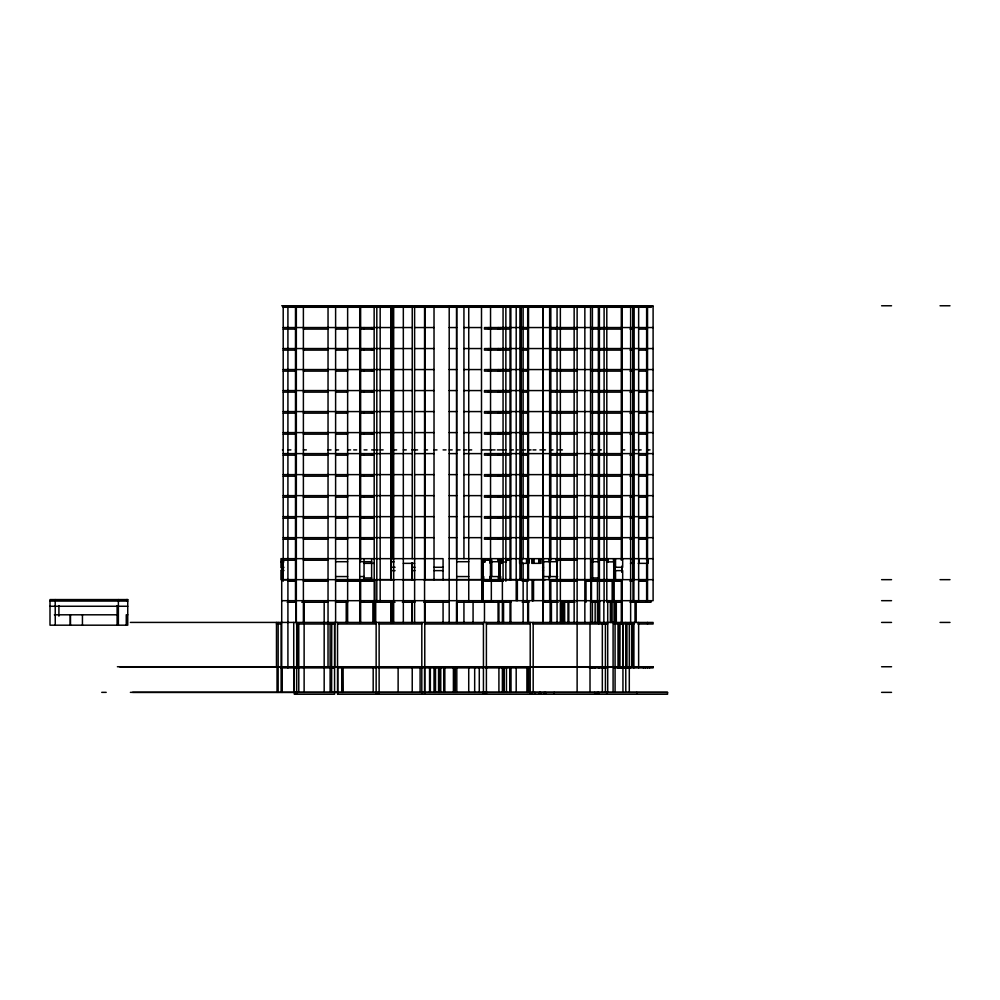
<?xml version="1.0" encoding="UTF-8"?>
<svg xmlns="http://www.w3.org/2000/svg" width="1000" height="1000" viewBox="0 0 1000 1000"><rect width="100%" height="100%" fill="white"/><g stroke="black" fill="none" stroke-linecap="round" stroke-linejoin="round"><path stroke-width="1.5" d="M281.712 667.887L281.712 579.675M501.637 562.013L501.637 558.663L501.637 563.35L498.837 563.35M577.125 692.387L577.125 623.975M281.712 305.775L653.1 305.775M881.587 305.775L891.538 305.775M940.037 305.775L950 305.775M283.2 306.537L392.4 306.537L392.4 558.663M490.538 306.537L653.1 306.537L653.1 600.688L281.712 600.688M283.2 307.275L651.012 307.275L651.012 305.788M283.2 327.55L392.4 327.55M393.675 327.55L412.238 327.55M414.613 327.55L434.025 327.55M449.2 327.55L456.7 327.55M463.938 327.55L481.5 327.55M638.65 327.55L484.475 327.55L484.475 329.1L510.312 329.1M639.212 327.55L653.1 327.55M283.2 329.1L296.337 329.1M303.387 329.1L328.038 329.1M335.613 329.1L347.638 329.1M360.637 329.1L374.225 329.1M522.175 329.1L528.1 329.1M550.825 329.1L577.125 329.1M591.487 329.1L621.3 329.1M630.025 329.1L632.987 329.1M639.212 329.1L646.625 329.1M283.2 348.55L392.4 348.55M393.675 348.55L412.238 348.55M414.613 348.55L434.025 348.55M449.2 348.55L456.7 348.55M463.938 348.55L481.5 348.55M638.65 348.55L484.475 348.55L484.475 350.112L510.312 350.112M639.212 348.55L653.1 348.55M283.2 350.112L296.337 350.112M303.387 350.112L328.038 350.112M335.613 350.112L347.638 350.112M360.637 350.112L374.225 350.112M522.175 350.112L528.1 350.112M550.825 350.112L577.125 350.112M591.487 350.112L621.3 350.112M630.025 350.112L632.987 350.112M639.212 350.112L646.625 350.112M283.2 369.562L392.4 369.562M393.675 369.562L412.238 369.562M414.613 369.562L434.025 369.562M449.2 369.562L456.7 369.562M463.938 369.562L481.5 369.562M638.65 369.562L484.475 369.562L484.475 371.125L510.312 371.125M639.212 369.562L653.1 369.562M283.2 371.125L296.337 371.125M303.387 371.125L328.038 371.125M335.613 371.125L347.638 371.125M360.637 371.125L374.225 371.125M522.175 371.125L528.1 371.125M550.825 371.125L577.125 371.125M591.487 371.125L621.3 371.125M630.025 371.125L632.987 371.125M639.212 371.125L646.625 371.125M283.2 390.575L392.4 390.575M393.675 390.575L412.238 390.575M414.613 390.575L434.025 390.575M449.2 390.575L456.7 390.575M463.938 390.575L481.5 390.575M638.65 390.575L484.475 390.575L484.475 392.137L510.312 392.137M639.212 390.575L653.1 390.575M283.2 392.137L296.337 392.137M303.387 392.137L328.038 392.137M335.613 392.137L347.638 392.137M360.637 392.137L374.225 392.137M522.175 392.137L528.1 392.137M550.825 392.137L577.125 392.137M591.487 392.137L621.3 392.137M630.025 392.137L632.987 392.137M639.212 392.137L646.625 392.137M283.2 411.587L392.4 411.587M393.675 411.587L412.238 411.587M414.613 411.587L434.025 411.587M449.2 411.587L456.7 411.587M463.938 411.587L481.5 411.587M638.65 411.587L484.475 411.587L484.475 413.15L510.312 413.15M639.212 411.587L653.1 411.587M283.2 413.15L296.337 413.15M303.387 413.15L328.038 413.15M335.613 413.15L347.638 413.15M360.637 413.15L374.225 413.15M522.175 413.15L528.1 413.15M550.825 413.15L577.125 413.15M591.487 413.15L621.3 413.15M630.025 413.15L632.987 413.15M639.212 413.15L646.625 413.15M283.2 432.6L392.4 432.6M393.675 432.6L412.238 432.6M414.613 432.6L434.025 432.6M449.2 432.6L456.7 432.6M463.938 432.6L481.5 432.6M638.65 432.6L484.475 432.6L484.475 434.162L510.312 434.162M639.212 432.6L653.1 432.6M283.2 434.162L296.337 434.162M303.387 434.162L328.038 434.162M335.613 434.162L347.638 434.162M360.637 434.162L374.225 434.162M522.175 434.162L528.1 434.162M550.825 434.162L577.125 434.162M591.487 434.162L621.3 434.162M630.025 434.162L632.987 434.162M639.212 434.162L646.625 434.162M282.45 449.9L283.2 449.9M287.913 449.9L290.875 449.9M295.487 449.9L296.225 449.9M303.387 449.9L306.363 449.9M328.038 449.9L331.012 449.9M335.613 449.9L338.587 449.9M347.638 449.9L350.613 449.9M353.688 449.9L356.662 449.9M364.05 449.9L367.013 449.9M371.625 449.9L378.113 449.9M380.163 449.9L383.125 449.9M390.925 449.9L396.637 449.9M403.325 449.9L406.287 449.9M411.938 449.9L417.575 449.9M424.462 449.9L427.525 449.9M434.025 449.9L436.987 449.9M443.075 449.9L446.05 449.9M449.2 449.9L452.175 449.9M456.562 449.9L460.087 449.9M463.938 449.9L466.912 449.9M468.738 449.9L471.7 449.9M481.388 449.9L489.462 449.9M490.525 449.9L491.262 449.9M492.1 449.9L495.062 449.9M497.337 449.9L505.95 449.9M510.438 449.9L513.413 449.9M516.775 449.9L518.263 449.9M520.763 449.9L525.688 449.9M527.7 449.9L531.075 449.9M532.962 449.9L535.925 449.9M539.913 449.9L543.525 449.9M544.087 449.9L545.575 449.9M550.237 449.9L553.013 449.9M557.65 449.9L559.125 449.9M560.938 449.9L562.425 449.9M591.95 449.9L594.913 449.9M598.55 449.9L601.325 449.9M621.763 449.9L624.738 449.9M633.45 449.9L636.413 449.9M638.188 449.9L641.162 449.9M647.075 449.9L650.05 449.9M283.2 453.612L392.4 453.612M393.675 453.612L412.238 453.612M414.613 453.612L434.025 453.612M449.2 453.612L456.7 453.612M463.938 453.612L481.5 453.612M638.65 453.612L484.475 453.612L484.475 455.175L510.312 455.175M639.212 453.612L653.1 453.612M283.2 455.175L296.337 455.175M303.387 455.175L328.038 455.175M335.613 455.175L347.638 455.175M360.637 455.175L374.225 455.175M522.175 455.175L528.1 455.175M550.825 455.175L577.125 455.175M591.487 455.175L621.3 455.175M630.025 455.175L632.987 455.175M639.212 455.175L646.625 455.175M283.2 474.625L392.4 474.625M393.675 474.625L412.238 474.625M414.613 474.625L434.025 474.625M449.2 474.625L456.7 474.625M463.938 474.625L481.5 474.625M638.65 474.625L484.475 474.625L484.475 476.188L510.312 476.188M639.212 474.625L653.1 474.625M283.2 476.188L296.337 476.188M303.387 476.188L328.038 476.188M335.613 476.188L347.638 476.188M360.637 476.188L374.225 476.188M522.175 476.188L528.1 476.188M550.825 476.188L577.125 476.188M591.487 476.188L621.3 476.188M630.025 476.188L632.987 476.188M639.212 476.188L646.625 476.188M283.2 495.637L392.4 495.637M393.675 495.637L412.238 495.637M414.613 495.637L434.025 495.637M449.2 495.637L456.7 495.637M463.938 495.637L481.5 495.637M638.65 495.637L484.475 495.637L484.475 497.188L510.312 497.188M639.212 495.637L653.1 495.637M283.2 497.188L296.337 497.188M303.387 497.188L328.038 497.188M335.613 497.188L347.638 497.188M360.637 497.188L374.225 497.188M522.175 497.188L528.1 497.188M550.825 497.188L577.125 497.188M591.487 497.188L621.3 497.188M630.025 497.188L632.987 497.188M639.212 497.188L646.625 497.188M283.2 516.65L392.4 516.65M393.675 516.65L412.238 516.65M414.613 516.65L434.025 516.65M449.2 516.65L456.7 516.65M463.938 516.65L481.5 516.65M638.65 516.65L484.475 516.65L484.475 518.2L510.312 518.2M639.212 516.65L653.1 516.65M283.2 518.2L296.337 518.2M303.387 518.2L328.038 518.2M335.613 518.2L347.638 518.2M360.637 518.2L374.225 518.2M522.175 518.2L528.1 518.2M550.825 518.2L577.125 518.2M591.487 518.2L621.3 518.2M630.025 518.2L632.987 518.2M639.212 518.2L646.625 518.2M283.2 537.663L392.4 537.663M393.675 537.663L412.238 537.663M414.613 537.663L434.025 537.663M449.2 537.663L456.7 537.663M463.938 537.663L481.5 537.663M638.65 537.663L484.475 537.663L484.475 539.212L510.312 539.212M639.212 537.663L653.1 537.663M283.2 539.212L296.337 539.212M303.387 539.212L328.038 539.212M335.613 539.212L347.638 539.212M360.637 539.212L374.225 539.212M522.175 539.212L528.1 539.212M550.825 539.212L577.125 539.212M591.487 539.212L621.3 539.212M630.025 539.212L632.987 539.212M639.212 539.212L646.625 539.212M449.2 558.663L481.5 558.663M653.1 558.663L482.25 558.663L482.25 561.712L483.725 561.712M283.2 560.225L296.337 560.225M303.387 560.225L328.038 560.225M492.025 560.225L484.475 560.225L484.475 558.663M505.863 560.225L510.312 560.225M577.125 560.225L556.213 560.225L556.213 558.663M591.487 560.225L592.4 560.225M598.212 560.225L606.8 560.225M335.613 561.712L347.638 561.712M359.738 561.712L371.625 561.712M456.7 561.712L468.738 561.712M500.675 561.712L489.913 561.712L489.913 558.663M542.925 561.712L557.65 561.712M280.963 561.862L283.938 561.862M391.3 561.862L394.025 561.862M528.062 561.862L528.975 561.862L528.975 558.663L528.875 563.35L519.587 563.35L519.587 558.663M606.337 561.862L613.55 561.862L613.55 558.663M482.25 562.013L485.213 562.013L485.213 558.663M500.725 562.013L506.325 562.013L506.325 558.663M364.05 563.35L374.15 563.35M403.325 563.35L414.613 563.35M630.487 563.35L633.45 563.35L633.45 558.663M638.188 563.35L648 563.35L648 558.663M283.938 567.275L280.963 567.275L280.963 558.663L443.075 558.663L443.075 579.675M390.925 567.275L395.062 567.275M411.938 567.275L414.95 567.275M434.025 567.275L443.075 567.275M542.562 567.275L543.488 567.275M283.938 570.625L280.963 570.625L280.963 579.675L653.1 579.663M390.925 570.625L395.062 570.625M411.938 570.625L414.95 570.625M434.025 570.625L443.075 570.625M542.562 570.625L543.488 570.625M335.613 576.562L347.638 576.562M359.738 576.562L364.2 576.562M456.7 576.562L468.738 576.562M542.925 576.562L557.65 576.562M364.05 577.975L371.625 577.975M283.2 579.663L296.337 579.663M303.387 579.663L328.038 579.663M335.613 579.663L374.225 579.663M378.825 579.663L394.025 579.663M402.362 579.663L414.613 579.663M423.812 579.663L545.737 579.65M584.85 579.65L550.825 579.663L550.825 602.25M630.025 579.65L632.987 579.663M639.212 579.663L646.625 579.663M881.587 579.663L891.538 579.663M940.037 579.663L950 579.663M287.913 581.237L296.337 581.237M303.387 581.237L328.038 581.237M335.613 581.237L359.738 581.237M360.637 581.237L374.225 581.237M522.175 581.237L528.1 581.237M550.825 581.237L577.125 581.237M586.013 581.237L621.3 581.237M630.025 581.237L632.987 581.237M639.212 581.237L646.625 581.237M881.587 600.675L891.538 600.675M50 601.062L127.75 601.062M287.162 602.25L296.337 602.25M301.788 602.25L328.338 602.25M335.538 602.25L347.638 602.25M360.225 602.25L375.337 602.25L375.337 600.688M375.7 602.25L395.062 602.25M402.362 602.25L414.95 602.25M423.812 602.25L449.312 602.25M456.7 602.25L499.787 602.25M503.038 602.25L510.8 602.25M522.175 602.25L529 602.25M558.225 602.25L544.15 602.25L544.15 600.688M561.325 602.25L574.95 602.25M597.463 602.25L591.487 602.25L591.487 579.675M607.75 602.25L622.087 602.25M630.025 602.25L651.012 602.25L651.012 600.688M50 606.263L127.737 606.263M54.363 614.8L116.912 614.8M127.737 614.8L126.263 614.8L126.263 625.188M130.387 622.413L653.1 622.45L653.1 624L637.8 624M881.587 622.425L891.538 622.425M940.037 622.425L950 622.425M276.475 624L281.112 624M296.325 624L334.725 624M337.537 624L376.15 624M379.125 624L421.812 624M424.775 624L483.438 624M486.4 624L530.212 624M533.175 624L607.7 624M613.812 624L633.9 624M117.413 666.737L653.088 666.737L653.088 667.887L613.787 667.887M119.637 666.75L653.088 666.75M881.587 666.75L891.55 666.75M281.125 667.887L295.212 667.887M295.812 667.887L334.575 667.887M337.55 667.887L376.163 667.887M377.912 667.887L422.825 667.887M423.963 667.887L483.438 667.887M485.062 667.887L530.212 667.887M589.25 667.887L607.712 667.887M101.737 692.35L106.2 692.35M130.387 692.35L667.562 692.362L667.562 694.237L424.775 694.237L424.775 622.45M132.613 692.362L667.562 692.387M881.587 692.362L891.538 692.362M649.6 666.762L649.6 667.887M647.537 306.537L647.537 600.688M647.525 622.45L647.525 624M647.537 666.762L647.537 667.887M647.075 558.663L647.075 563.35M646.625 305.788L646.625 560.225M646.625 563.175L646.625 602.25M645.25 666.762L645.25 667.887M643.337 666.762L643.337 667.887M639.1 558.663L639.1 563.35M638.65 306.537L638.65 600.688M638.638 622.45L638.638 667.887M637.725 305.788L637.725 307.275M637.725 600.688L637.725 602.25M636.763 692.387L636.763 694.237M636.188 602.25L636.188 622.45M635.013 602.25L635.013 622.45M633.9 306.537L633.9 600.688M633.9 622.45L633.9 667.887M633.5 306.537L633.5 579.675M632.987 305.788L632.987 602.25M632.987 624L632.987 666.762M632.537 558.663L632.537 563.35M631.613 624L631.613 666.762M630.638 306.537L630.638 624M630.638 666.762L630.638 667.887M629.288 624L629.3 692.387M628.562 305.788L628.562 307.275M628.125 666.762L628.125 667.887M627.525 666.762L627.525 667.887M626.962 624L626.962 666.762M625.788 692.387L625.763 622.45L625.75 624M625.438 666.762L625.438 667.887M625.013 666.762L625.013 667.887M624.425 666.762L624.425 667.887M623.488 666.762L623.488 667.887M623.15 666.762L623.15 667.887M622.95 624L622.95 692.387M622.675 558.663L622.675 567.275L613.713 567.275L613.713 558.663M622.675 579.675L622.675 570.625L613.713 570.625L613.713 579.675M622.75 623.975L622.725 667.887M622.225 306.537L622.225 558.663M622.225 566.175L622.225 572.175M622.225 579.675L622.212 624M622.212 666.762L622.35 667.887M622.125 567.275L622.125 570.625M622.038 579.675L622.038 600.688M622 306.537L622 558.663M622 566.175L622 572.175M621.587 666.762L621.587 667.887M621.3 305.788L621.3 560.225M621.3 622.45L621.3 579.675L586.013 579.663L586.013 602.25M621.188 666.762L621.312 667.887M621.138 666.762L621.138 667.887M620.037 624L619.938 667.887M619.225 624L619.212 667.887M618.1 666.762L618.1 667.887M618.013 624L618.025 667.887M616.312 602.25L616.312 622.45M615.538 558.663L615.538 567.275M615.538 570.625L615.538 579.675M615.4 602.25L615.4 622.45M615.175 567.275L615.175 570.625M615.175 666.762L615.175 667.887M614.987 567.275L614.987 570.625M615.075 622.45L615.075 692.387M614.85 602.25L614.85 622.45M614.625 558.663L614.625 567.275M614.625 570.625L614.625 579.675M614.163 305.788L614.163 307.275M614.263 567.275L614.263 570.625M614.163 579.675L614.163 602.25M614.075 567.275L614.075 570.625M614.038 602.25L614.038 622.45M613.85 305.788L613.85 307.275M613.088 622.45L613.088 692.387M612.962 579.675L612.962 602.25M612.175 305.788L612.175 307.275M612.175 579.675L612.175 602.25M611.95 602.25L611.95 622.45M611.4 602.25L611.4 622.45M610.775 602.25L610.775 622.45M610.35 602.25L610.35 622.45M608.162 558.663L608.162 561.862M607.712 600.688L607.712 692.387M607.25 558.663L607.25 561.862M607.075 692.387L607.075 694.237M606.8 305.788L606.8 602.25M606.725 622.45L606.725 624M605.413 624L605.425 692.387M604.1 305.788L604.1 602.25M603.85 600.688L603.85 624M603.85 666.762L603.85 667.887M602.325 624L602.325 692.387M599.688 600.688L599.688 622.45M599.688 666.762L599.688 667.887M599.412 305.788L599.412 602.25M598.825 558.663L598.825 561.712L591.95 561.712L591.95 558.663M598.825 579.675L598.825 577.975L591.95 577.975L591.95 579.675M598.638 622.45L598.638 624M598.638 692.387L598.638 694.237M598.375 306.537L598.375 581.237M598.375 600.688L598.375 622.45M598.375 666.762L598.375 667.887M598.362 692.387L598.362 694.237M597.463 305.788L597.463 307.275M597.463 581.188L597.463 622.45M597.225 692.387L597.225 694.237M595.15 602.25L595.15 622.45M595.15 666.762L595.15 667.887M594.725 692.387L594.725 694.237M594 666.762L594 667.887M592.863 558.663L592.863 561.712M592.863 577.975L592.863 579.675M592.5 561.712L592.5 577.975M592.4 306.537L592.4 581.237M592.4 600.688L592.4 622.45M592.4 666.762L592.4 667.887M591.487 305.788L591.487 307.275M591.263 666.762L591.263 667.887M590.812 305.788L590.812 307.275M590.812 579.675L590.812 602.25M590.875 666.762L590.875 667.887M590.562 306.537L590.562 579.675M590.562 600.688L590.562 622.45M590.013 624L590.013 692.387M586.013 305.788L586.013 307.275M584.85 306.537L584.85 622.45M577.388 305.788L577.388 307.275M577.125 306.537L577.125 622.45M575.325 305.788L575.325 307.275M574.15 306.537L574.15 622.45M568.812 602.25L568.812 622.45M567.987 602.25L567.987 622.45M564.625 602.25L564.663 622.45M563.5 602.25L563.5 622.45M562.663 602.25L562.663 622.45M562.537 602.25L562.537 622.45M561.525 305.788L561.525 307.275M561.525 600.688L561.525 622.45M560.35 306.537L560.35 622.45M558.225 305.788L558.225 307.275M557.062 306.537L557.062 622.45M556.938 561.712L556.938 576.562M556.475 558.663L556.475 561.712M556.475 576.562L556.475 579.675M556.213 327.55L556.213 329.1M556.213 348.55L556.213 350.112M556.213 369.562L556.213 371.125M556.213 390.575L556.213 392.137M556.213 411.587L556.213 413.15M556.213 432.6L556.213 434.162M556.213 453.612L556.213 455.175M556.213 474.625L556.213 476.188M556.213 495.637L556.213 497.188M556.213 516.65L556.213 518.2M556.213 537.663L556.213 539.212M556.213 579.675L556.213 581.237M554.175 692.387L554.175 694.237M551.438 602.25L551.438 622.45M551.163 602.25L551.163 622.45M550.825 305.788L550.825 560.225M550.112 602.25L550.112 622.45M549.775 561.712L549.775 576.562M549.65 306.537L549.65 578.175M549.65 579.675L549.65 600.688M549.075 558.663L549.075 561.712M549.075 576.562L549.075 579.675M545.688 692.387L545.688 694.237M544.675 305.788L544.675 307.275M544.675 600.688L544.675 602.25M544.15 305.788L544.15 307.275M544.225 692.387L544.225 694.237M543.488 558.663L543.5 600.688M543.387 561.712L543.387 576.562M543.125 567.275L543.125 570.625M542.975 306.537L543.025 622.45M542.8 306.537L542.8 622.45M542.562 305.788L542.562 307.275M541.075 558.663L541.075 563.35L531.788 563.35L531.788 558.663M540.575 692.387L540.575 694.237M539.913 558.663L539.913 563.35M539.45 692.387L539.45 694.237M538.737 558.663L538.737 563.35M535.2 305.788L535.2 307.275M534.788 692.387L534.788 694.237M534.125 558.663L534.125 563.35M534.038 305.788L534.038 307.275M533.55 579.675L533.55 600.688M533.175 622.45L533.188 692.387M532.962 558.663L532.962 563.35M532.438 579.675L532.438 600.688M532.375 579.675L532.4 600.688M532.275 692.387L532.275 694.237M530.212 622.45L530.212 694.237M529.837 666.762L529.837 667.887M528.675 667.887L528.675 692.387M528.513 306.537L528.513 579.675M528.513 600.688L528.513 622.45M527.7 306.537L527.7 579.675M527.7 600.688L527.7 622.45M527.537 667.887L527.537 692.387M527.125 579.675L527.125 600.688M527.125 666.762L527.125 692.387M526.538 558.663L526.538 563.35M523.138 306.537L523.138 558.663M523.138 563.175L523.138 622.45M521.925 558.663L521.925 563.35M521.337 306.537L521.337 558.663M521.337 563.175L521.337 579.675M520.763 558.663L520.763 563.35M520.513 306.537L520.513 558.663M520.513 563.175L520.513 579.675M520.175 306.537L520.175 579.675M517.362 579.675L517.362 600.688M516.2 306.537L516.2 600.688M516.188 666.762L516.188 692.387M511.012 667.887L511.012 692.387M510.85 306.537L510.85 579.675M510.85 600.688L510.85 622.45M510.163 666.762L510.163 692.387M510.025 306.537L510.025 579.675M510.025 600.688L510.025 622.45M509.862 667.887L509.862 692.387M506.45 666.762L506.45 692.387M505.863 305.788L505.863 581.237M505.863 600.688L505.863 602.25M504.025 666.762L504.025 692.387M503.85 667.887L503.85 692.387M503.562 600.688L503.562 622.45M503.062 306.537L503.062 581.237M503.038 327.55L503.038 329.1M503.038 348.55L503.038 350.112M503.038 369.562L503.038 371.125M503.038 390.575L503.038 392.137M503.038 411.587L503.038 413.15M503.038 432.6L503.038 434.162M503.038 453.612L503.038 455.175M503.038 474.625L503.038 476.188M503.038 495.637L503.038 497.188M503.038 516.65L503.038 518.2M503.038 537.663L503.038 539.212M503.038 558.663L503.038 560.225M503.038 579.675L503.038 581.237L484.475 581.237L484.475 579.675M502.388 579.675L502.388 622.45M502.388 667.887L502.388 692.387M501.188 305.788L501.188 307.275M501.188 600.688L501.188 602.25M500.725 558.663L500.725 563.35M500.675 579.675L500.675 576.562L489.913 576.562L489.913 579.675M500.275 305.788L500.275 307.275M500.275 327.55L500.275 329.1M500.275 348.55L500.275 350.112M500.275 369.562L500.275 371.125M500.275 390.575L500.275 392.137M500.275 411.587L500.275 413.15M500.275 432.6L500.275 434.162M500.275 453.612L500.275 455.175M500.275 474.625L500.275 476.188M500.275 495.637L500.275 497.188M500.275 516.65L500.275 518.2M500.275 537.663L500.275 539.212M500.275 558.663L500.275 560.225M500.2 561.712L500.2 576.562M500.275 579.675L500.275 581.237M500.275 600.688L500.275 602.25M499.975 561.712L499.975 576.562M499.5 558.663L499.5 561.712M499.5 576.562L499.5 579.675M499.038 561.712L499.038 576.562M498.913 622.45L498.913 600.688L498.862 602.25M498.913 667.887L498.913 692.387M498.862 327.55L498.862 329.1M498.862 348.55L498.862 350.112M498.862 369.562L498.862 371.125M498.862 390.575L498.862 392.137M498.862 411.587L498.862 413.15M498.862 432.6L498.862 434.162M498.862 453.612L498.862 455.175M498.862 474.625L498.862 476.188M498.862 495.637L498.862 497.188M498.862 516.65L498.862 518.2M498.862 537.663L498.862 539.212M498.862 558.663L498.862 560.225M498.8 561.712L498.8 576.562M498.338 558.663L498.338 561.712M498.338 576.562L498.338 579.675M498.062 327.55L498.062 329.1M498.062 348.55L498.062 350.112M498.062 369.562L498.062 371.125M498.062 390.575L498.062 392.137M498.062 411.587L498.062 413.15M498.062 432.6L498.062 434.162M498.062 453.612L498.062 455.175M498.062 474.625L498.062 476.188M498.062 495.637L498.062 497.188M498.062 516.65L498.062 518.2M498.062 537.663L498.062 539.212M498.062 558.663L498.062 560.225M498.062 600.688L498.088 622.45M493.488 305.788L493.488 307.275M492.788 305.788L492.688 307.275M492.688 600.688L492.788 602.25M491.625 561.712L491.625 576.562M491.512 305.788L491.512 307.275M491.4 561.712L491.4 576.562M491.512 600.688L491.512 602.25M491.337 305.788L491.337 307.275M491.337 581.175L491.337 602.25M491.15 558.663L491.15 561.712M491.15 576.562L491.15 579.675M490.925 558.663L490.925 561.712M490.925 576.562L490.925 579.675M490.65 561.712L490.65 576.562M490.538 305.788L490.538 581.237M490.538 600.688L490.538 602.25M490.125 558.663L490.125 563.35M490.125 576.562L490.125 579.675M488.512 305.788L488.512 307.275M488.512 327.55L488.512 329.1M488.512 348.55L488.512 350.112M488.512 369.562L488.512 371.125M488.512 390.575L488.512 392.137M488.512 411.587L488.512 413.15M488.512 432.6L488.512 434.162M488.512 453.612L488.512 455.175M488.512 474.625L488.512 476.188M488.512 495.637L488.512 497.188M488.512 516.65L488.512 518.2M488.512 537.663L488.512 539.212M488.512 558.663L488.512 560.225M488.512 579.675L488.512 581.237M488.512 600.688L488.512 602.25M486.788 666.762L486.788 667.887M486.4 622.45L486.4 694.237M486.238 305.788L486.188 307.275M486.188 600.688L486.238 602.25M485.5 305.788L485.5 307.275M485.5 600.688L485.5 602.25M485.025 305.788L485.062 307.275M485.062 600.688L485.025 602.25M484.475 305.788L484.475 307.275M484.475 600.688L484.475 622.45M484.462 692.387L484.462 694.237M483.725 558.663L483.725 562.013M483.725 579.675L483.725 576.562L482.25 576.562L482.25 579.675M483.725 600.688L483.725 602.25M483.438 622.45L483.438 694.237M483.137 561.712L483.137 576.562M482.987 305.788L482.987 307.275M482.987 579.675L482.987 602.25M482.837 561.712L482.837 576.562M482.612 579.675L482.612 602.25M481.8 558.663L481.8 578.175M481.8 579.675L481.875 602.25M481.5 579.675L481.5 306.537L463.938 306.537L463.938 558.663M479.275 667.887L479.275 692.387M474.675 667.887L474.675 692.387M473.075 602.25L473.075 622.45M468.738 306.537L468.738 602.25M468.725 667.887L468.725 692.387M463.938 602.25L463.938 622.45M457.113 602.25L457.113 622.45M456.812 666.762L456.812 692.387M456.7 622.45L456.7 306.537L449.2 306.537L449.2 622.45M456.562 306.537L456.562 558.663M456.562 602.25L456.562 622.45M455.25 666.762L455.25 692.387M454.963 666.762L454.963 692.387M453.4 666.762L453.4 692.387M444.837 666.762L444.837 692.387M443.725 666.762L443.725 692.387M443.075 602.25L443.075 622.45M440.75 666.762L440.75 692.387M439.637 666.762L439.637 692.387M439.275 667.887L439.275 692.387M438.575 667.887L438.575 692.387M435.5 667.887L435.5 692.387M434.8 667.887L434.8 692.387M434.025 579.675L434.025 306.537L414.613 306.537L414.613 622.45M434.025 667.887L434.025 692.387M430.35 666.762L430.35 692.387M429.562 667.887L429.562 692.387M424.925 306.537L424.925 579.675M424.925 602.25L424.925 622.45M424.562 306.537L424.562 622.45M424.55 667.887L424.55 694.237L337.537 694.237L337.537 622.45M421.812 622.45L421.812 694.237M420.1 667.887L420.1 692.387M412.238 558.663L412.238 306.537L393.675 306.537L393.675 622.45M412.238 563.175L412.238 579.675M412.238 602.25L412.238 622.45M412.225 666.762L412.225 692.387M411.938 562.975L411.938 579.675M411.938 602.25L411.938 622.45M403.325 306.537L403.325 622.45M398.125 666.762L398.125 692.387M392.4 602.25L392.4 622.45M391.3 306.537L391.3 579.675M391.3 602.25L391.3 622.45M390.925 305.788L390.925 579.675M390.775 602.25L390.925 622.45M380.163 306.537L380.163 602.25M379.125 622.45L379.125 694.237M376.812 306.537L376.812 600.688M376.812 692.387L376.812 694.237M376.15 622.45L376.15 694.237M375.7 600.688L375.7 622.45M375.337 305.788L375.337 307.275M374.963 579.675L374.963 602.25M374.363 602.25L374.363 622.45M374.15 306.537L374.225 622.45M373.188 666.762L373.188 692.387M372.887 602.25L372.887 622.45M371.625 327.55L371.625 329.1M371.625 348.55L371.625 350.112M371.625 369.562L371.625 371.125M371.625 390.575L371.625 392.137M371.625 411.587L371.625 413.15M371.625 432.6L371.625 434.162M371.625 453.612L371.625 455.175M371.625 474.625L371.625 476.188M371.625 495.637L371.625 497.188M371.625 516.65L371.625 518.2M371.625 537.663L371.625 539.212M371.625 558.663L371.625 581.237M371.625 600.688L371.625 602.25M364.05 327.55L364.05 329.1M364.05 348.55L364.05 350.112M364.05 369.562L364.05 371.125M364.05 390.575L364.05 392.137M364.05 411.587L364.05 413.15M364.05 432.6L364.05 434.162M364.05 453.612L364.05 455.175M364.05 474.625L364.05 476.188M364.05 495.637L364.05 497.188M364.05 516.65L364.05 518.2M364.05 537.663L364.05 539.212M364.05 558.663L364.05 581.237M364.05 600.688L364.05 602.25M360.988 600.688L360.988 602.25M360.625 306.537L360.637 560.225M360.637 579.675L360.637 622.45M359.738 306.537L359.738 622.45M347.638 306.537L347.638 622.45M346.975 602.25L346.975 622.45M346.225 602.25L346.225 622.45M343.125 666.762L343.113 692.387M342.212 667.887L342.375 692.387M342 666.762L342 692.387M337.762 667.887L337.75 694.237M335.613 306.537L335.613 622.45M334.725 623.975L334.725 666.762M334.575 622.45L334.575 694.237L294.325 694.237L294.325 666.762M334.212 666.762L334.212 667.887M331.75 624L331.613 692.387M330.863 666.762L330.863 667.887M330.112 624L330.112 692.387M328.038 306.537L328.038 622.45M328.025 623.975L328.025 666.762M324.175 602.25L324.175 622.45M324.175 623.975L324.175 692.387M304.137 602.25L304.163 622.45M304.125 623.975L304.125 692.387M303.387 306.537L303.387 622.45M303.387 666.762L303.387 667.887M298.775 624L298.788 692.387M298.188 666.762L298.188 667.887M298.038 623.975L298.038 667.887M297.825 305.788L297.825 307.275M297.087 666.762L297.087 667.887M296.712 622.45L296.712 694.237M296.337 306.537L296.337 622.45M296.325 692.387L296.325 694.237M295.812 602.25L295.812 622.45M295.487 306.537L295.487 602.25M295.475 692.387L295.475 694.237M293.738 622.45L293.75 692.387M287.913 306.537L287.913 667.887M283.337 567.275L283.337 570.625M283.2 305.788L283.2 581.237M283.05 567.275L283.05 570.625M282.45 558.663L282.45 567.275M282.45 570.625L282.45 579.675M282.238 666.762L282.238 692.387M281.863 567.275L281.863 570.625M281.562 567.275L281.562 570.625M281.25 666.762L281.25 667.887M281.112 622.45L281.125 692.387M278.15 622.45L278.15 692.387M277.038 666.762L277.038 692.387M276.488 622.45L276.475 666.762M127.013 599.575L127.013 601.062M126.713 599.575L126.725 601.062M118.375 599.575L118.375 625.188M117.1 605.6L117.1 625.188M82.438 614.8L82.438 625.188M70.412 614.8L70.412 625.188M70.338 614.8L70.338 625.188M58.913 605.6L58.913 616.15M55.2 599.575L55.263 625.188M127.75 599.575L50 599.575L50 625.188L127.737 625.188L127.737 599.575M498.9 307.275L498.9 305.788L498.862 307.275"/></g></svg>
